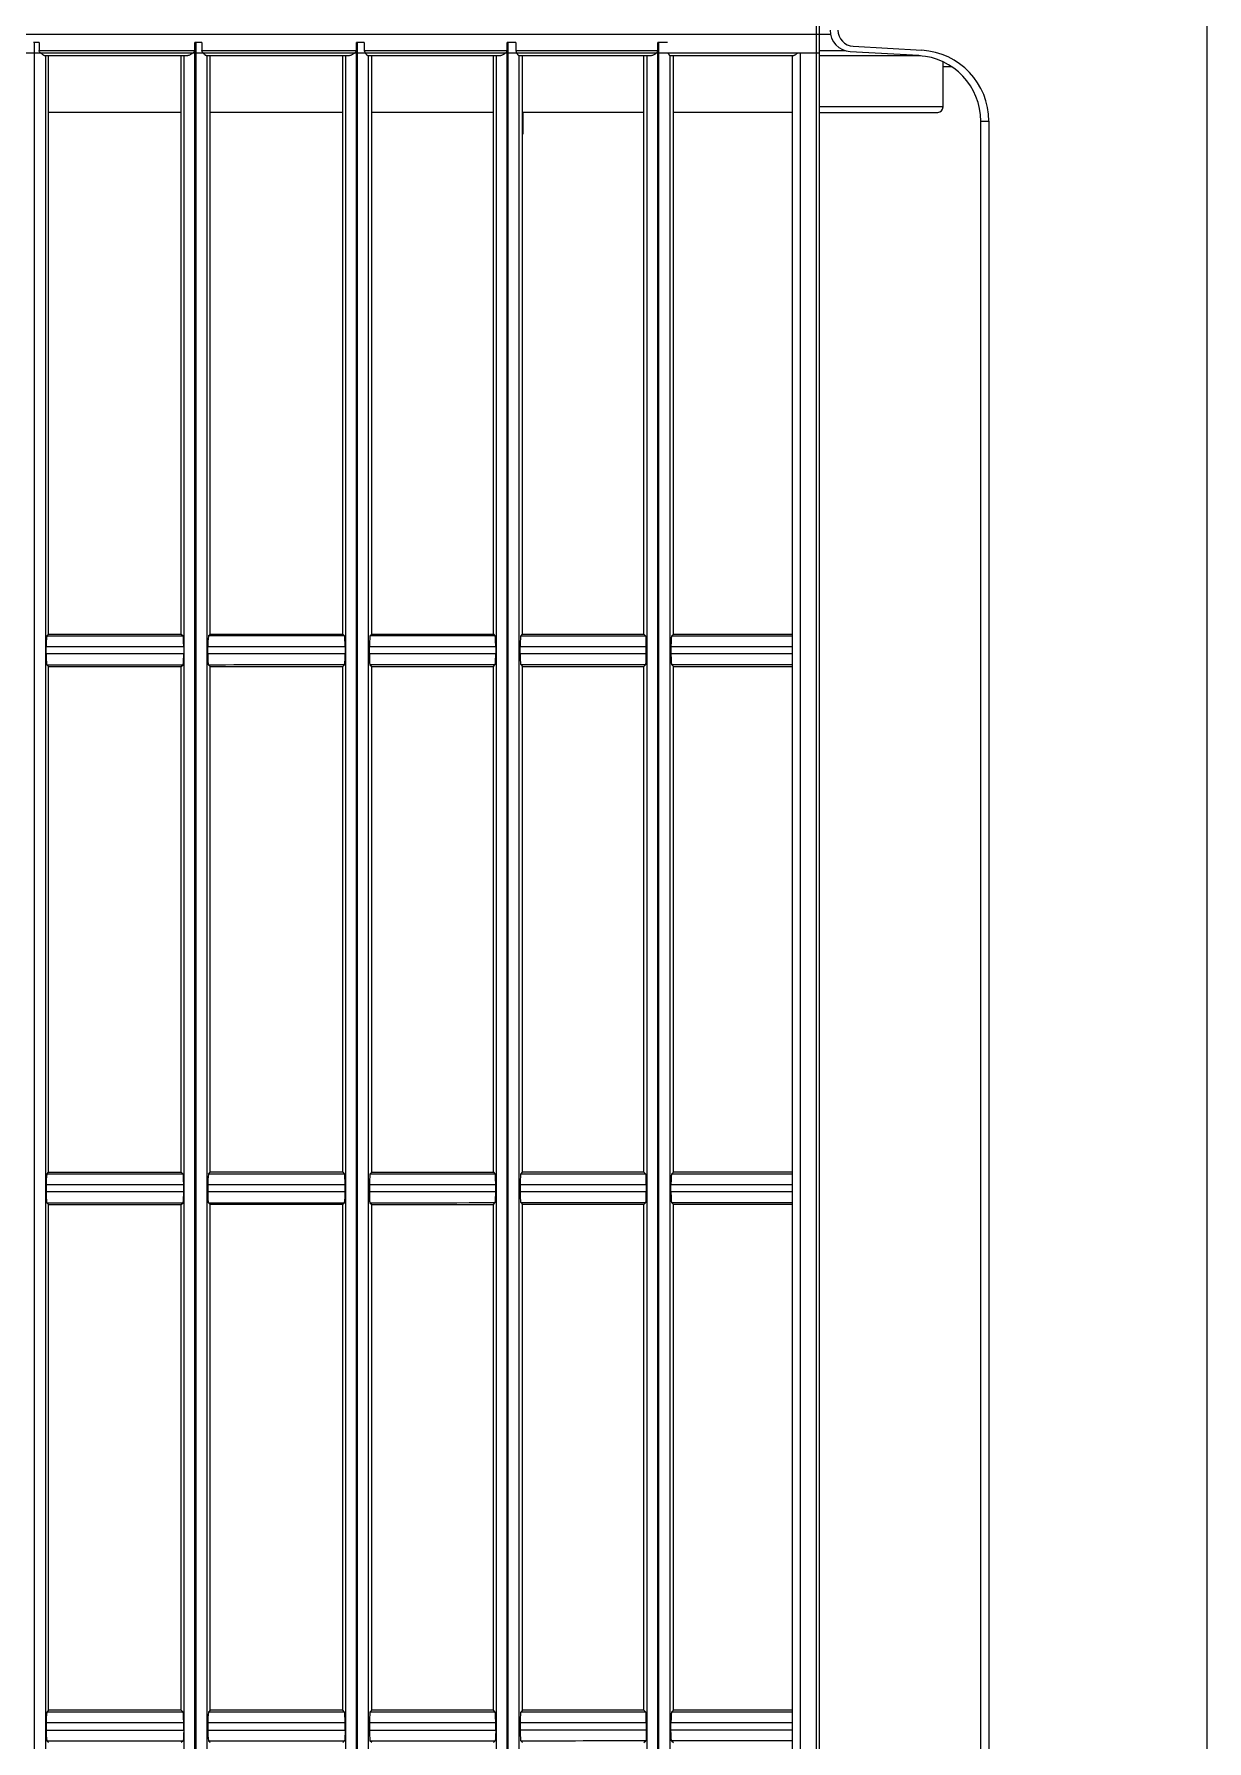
# Model space of a CAD drawing. Header units: centimetres. Extents: x 31 to 22766, y 238 to 3306.
# Drawn here: x 618.64 to 629.54, y 2047.44 to 2063.3 of the extents above; entities that cross this region are included whole.
import ezdxf
from ezdxf.xclip import XClip

# ---------------------------------------------------------------- set-up
doc = ezdxf.new("R2010")
doc.units = ezdxf.units.CM
doc.header["$XCLIPFRAME"] = 0

# ---------------------------------------------------------------- blocks, each defined once
blk = doc.blocks.new('fxaq 7.1 kw iç ünite')
at = {"color": 7, "linetype": 'Continuous', "true_color": 0xffffff}
for p, q in [((12685.504, 4092.179), (12685.504, 4111.093)), ((12685.679, 4092.074), (12685.679, 4111.093)), ((12603.004, 4099.469), (12685.604, 4099.469)), ((12685.498, 4099.403), (12685.501, 4099.408)), ((12685.501, 4099.408), (12685.505, 4099.412)), ((12685.505, 4099.412), (12685.509, 4099.416)), ((12685.509, 4099.416), (12685.513, 4099.42)), ((12685.513, 4099.42), (12685.518, 4099.424)), ((12685.518, 4099.424), (12685.523, 4099.427)), ((12685.523, 4099.427), (12685.529, 4099.428)), ((12685.604, 4099.428), (12685.529, 4099.428)), ((12685.529, 4099.428), (12685.529, 4097.979)), ((12685.604, 4099.428), (12685.604, 4099.479)), ((12685.479, 4099.369), (12603.129, 4099.369)), ((12669.804, 4099.34), (12669.821, 4099.357)), ((12669.988, 4099.362), (12669.921, 4099.362)), ((12670.104, 4099.34), (12670.088, 4099.357)), ((12670.104, 4098.106), (12670.104, 4099.34)), ((12670.104, 4099.34), (12674.804, 4099.34)), ((12674.821, 4099.357), (12674.804, 4099.34)), ((12674.804, 4099.34), (12674.804, 4098.106)), ((12674.804, 4099.34), (12674.804, 4099.34)), ((12674.821, 4099.357), (12674.821, 4099.22)), ((12674.822, 4099.357), (12674.821, 4099.357)), ((12674.824, 4099.358), (12674.822, 4099.357)), ((12674.826, 4099.358), (12674.824, 4099.358)), ((12674.83, 4099.359), (12674.826, 4099.358)), ((12674.834, 4099.359), (12674.83, 4099.359)), ((12674.839, 4099.359), (12674.834, 4099.359)), ((12674.845, 4099.36), (12674.839, 4099.359)), ((12674.851, 4099.36), (12674.845, 4099.36)), ((12674.859, 4099.361), (12674.851, 4099.36)), ((12674.866, 4099.361), (12674.859, 4099.361)), ((12674.875, 4099.361), (12674.866, 4099.361)), ((12674.883, 4099.361), (12674.875, 4099.361)), ((12674.892, 4099.361), (12674.883, 4099.361)), ((12674.901, 4099.362), (12674.892, 4099.361)), ((12674.91, 4099.362), (12674.901, 4099.362)), ((12674.921, 4099.362), (12674.91, 4099.362)), ((12674.988, 4099.362), (12674.921, 4099.362)), ((12674.921, 4099.224), (12674.921, 4099.362)), ((12675.088, 4099.22), (12675.088, 4099.357)), ((12675.088, 4099.357), (12675.105, 4099.34)), ((12675.105, 4099.34), (12675.105, 4098.106)), ((12675.105, 4099.34), (12679.804, 4099.34)), ((12675.105, 4099.34), (12675.105, 4099.34)), ((12679.821, 4099.357), (12679.804, 4099.34)), ((12679.804, 4099.34), (12679.804, 4098.106)), ((12679.822, 4099.357), (12679.821, 4099.357)), ((12679.824, 4099.358), (12679.822, 4099.357)), ((12679.826, 4099.358), (12679.824, 4099.358)), ((12679.83, 4099.359), (12679.826, 4099.358)), ((12679.834, 4099.359), (12679.83, 4099.359)), ((12679.839, 4099.359), (12679.834, 4099.359)), ((12679.845, 4099.36), (12679.839, 4099.359)), ((12679.851, 4099.36), (12679.845, 4099.36)), ((12679.859, 4099.361), (12679.851, 4099.36)), ((12679.866, 4099.361), (12679.859, 4099.361)), ((12679.875, 4099.361), (12679.866, 4099.361)), ((12679.883, 4099.361), (12679.875, 4099.361)), ((12679.892, 4099.361), (12679.883, 4099.361)), ((12679.901, 4099.362), (12679.892, 4099.361)), ((12679.91, 4099.362), (12679.901, 4099.362)), ((12679.921, 4099.362), (12679.91, 4099.362)), ((12679.921, 4099.224), (12679.921, 4099.362)), ((12679.921, 4099.362), (12679.988, 4099.362)), ((12680.088, 4099.357), (12680.104, 4099.34)), ((12680.104, 4099.34), (12680.104, 4098.106)), ((12680.104, 4099.34), (12685.479, 4099.34)), ((12684.954, 4098.106), (12684.954, 4099.34)), ((12685.479, 4099.374), (12685.48, 4099.376)), ((12685.479, 4098.054), (12685.479, 4099.374)), ((12685.48, 4099.376), (12685.481, 4099.379)), ((12685.481, 4099.379), (12685.482, 4099.382)), ((12685.482, 4099.382), (12685.484, 4099.385)), ((12685.484, 4099.385), (12685.486, 4099.388)), ((12685.486, 4099.388), (12685.488, 4099.391)), ((12685.488, 4099.391), (12685.491, 4099.395)), ((12685.491, 4099.395), (12685.494, 4099.399)), ((12685.494, 4099.399), (12685.498, 4099.403)), ((12674.821, 4099.22), (12674.821, 4099.09)), ((12674.821, 4099.09), (12674.821, 4098.964)), ((12674.921, 4099.093), (12674.921, 4099.224)), ((12674.921, 4098.966), (12674.921, 4099.093)), ((12675.088, 4099.09), (12675.088, 4099.22)), ((12675.088, 4098.964), (12675.088, 4099.09)), ((12679.921, 4099.093), (12679.921, 4099.224)), ((12679.921, 4098.966), (12679.921, 4099.093)), ((12674.821, 4098.964), (12674.821, 4098.842)), ((12674.921, 4098.843), (12674.921, 4098.966)), ((12675.088, 4098.842), (12675.088, 4098.964)), ((12679.921, 4098.843), (12679.921, 4098.966)), ((12674.821, 4098.842), (12674.821, 4098.721)), ((12674.921, 4098.721), (12674.921, 4098.843)), ((12675.088, 4098.721), (12675.088, 4098.842)), ((12679.921, 4098.721), (12679.921, 4098.843)), ((12674.821, 4098.721), (12674.821, 4098.601)), ((12674.921, 4098.6), (12674.921, 4098.721)), ((12675.088, 4098.601), (12675.088, 4098.721)), ((12679.921, 4098.6), (12679.921, 4098.721)), ((12674.821, 4098.601), (12674.821, 4098.479)), ((12674.821, 4098.479), (12674.821, 4098.354)), ((12674.921, 4098.477), (12674.921, 4098.6)), ((12674.921, 4098.351), (12674.921, 4098.477)), ((12675.088, 4098.479), (12675.088, 4098.601)), ((12675.088, 4098.354), (12675.088, 4098.479)), ((12679.921, 4098.477), (12679.921, 4098.6)), ((12679.921, 4098.351), (12679.921, 4098.477)), ((12674.821, 4098.354), (12674.821, 4098.225)), ((12674.921, 4098.221), (12674.921, 4098.351)), ((12675.088, 4098.225), (12675.088, 4098.354)), ((12679.921, 4098.221), (12679.921, 4098.351)), ((12674.821, 4098.225), (12674.821, 4098.089)), ((12674.921, 4098.084), (12674.921, 4098.221)), ((12675.088, 4098.089), (12675.088, 4098.225)), ((12679.921, 4098.084), (12679.921, 4098.221)), ((12603.004, 4097.979), (12685.604, 4097.979)), ((12603.129, 4098.079), (12685.479, 4098.079)), ((12669.821, 4098.089), (12669.804, 4098.106)), ((12669.822, 4098.089), (12669.821, 4098.089)), ((12669.824, 4098.088), (12669.822, 4098.089)), ((12669.827, 4098.088), (12669.824, 4098.088)), ((12669.83, 4098.087), (12669.827, 4098.088)), ((12669.834, 4098.087), (12669.83, 4098.087)), ((12669.839, 4098.087), (12669.834, 4098.087)), ((12669.845, 4098.086), (12669.839, 4098.087)), ((12669.852, 4098.086), (12669.845, 4098.086)), ((12669.859, 4098.085), (12669.852, 4098.086)), ((12669.867, 4098.085), (12669.859, 4098.085)), ((12669.875, 4098.085), (12669.867, 4098.085)), ((12669.884, 4098.085), (12669.875, 4098.085)), ((12669.892, 4098.085), (12669.884, 4098.085)), ((12669.901, 4098.084), (12669.892, 4098.085)), ((12669.911, 4098.084), (12669.901, 4098.084)), ((12669.921, 4098.084), (12669.911, 4098.084)), ((12669.921, 4098.084), (12669.988, 4098.084)), ((12669.988, 4098.084), (12669.998, 4098.084)), ((12669.998, 4098.084), (12670.008, 4098.084)), ((12670.008, 4098.084), (12670.017, 4098.085)), ((12670.017, 4098.085), (12670.025, 4098.085)), ((12670.025, 4098.085), (12670.034, 4098.085)), ((12670.034, 4098.085), (12670.042, 4098.085)), ((12670.042, 4098.085), (12670.05, 4098.085)), ((12670.05, 4098.085), (12670.057, 4098.086)), ((12670.057, 4098.086), (12670.064, 4098.086)), ((12670.064, 4098.086), (12670.07, 4098.087)), ((12670.07, 4098.087), (12670.075, 4098.087)), ((12670.075, 4098.087), (12670.079, 4098.087)), ((12670.079, 4098.087), (12670.082, 4098.088)), ((12670.082, 4098.088), (12670.085, 4098.088)), ((12670.085, 4098.088), (12670.087, 4098.089)), ((12670.087, 4098.089), (12670.088, 4098.089)), ((12670.088, 4098.089), (12670.104, 4098.106)), ((12670.104, 4098.106), (12674.804, 4098.106)), ((12674.804, 4098.106), (12674.804, 4098.106)), ((12674.804, 4098.106), (12674.821, 4098.089)), ((12674.921, 4098.084), (12674.988, 4098.084)), ((12674.988, 4098.084), (12674.998, 4098.084)), ((12674.998, 4098.084), (12675.008, 4098.084)), ((12675.008, 4098.084), (12675.017, 4098.085)), ((12675.017, 4098.085), (12675.025, 4098.085)), ((12675.025, 4098.085), (12675.034, 4098.085)), ((12675.034, 4098.085), (12675.042, 4098.085)), ((12675.042, 4098.085), (12675.05, 4098.085)), ((12675.05, 4098.085), (12675.057, 4098.086)), ((12675.057, 4098.086), (12675.064, 4098.086)), ((12675.064, 4098.086), (12675.07, 4098.087)), ((12675.07, 4098.087), (12675.075, 4098.087)), ((12675.075, 4098.087), (12675.079, 4098.087)), ((12675.079, 4098.087), (12675.082, 4098.088)), ((12675.082, 4098.088), (12675.085, 4098.088)), ((12675.085, 4098.088), (12675.087, 4098.089)), ((12675.087, 4098.089), (12675.088, 4098.089)), ((12675.105, 4098.106), (12675.088, 4098.089)), ((12675.105, 4098.106), (12679.804, 4098.106)), ((12675.105, 4098.106), (12675.105, 4098.106)), ((12679.804, 4098.106), (12679.821, 4098.089)), ((12679.988, 4098.084), (12679.921, 4098.084)), ((12679.988, 4098.084), (12679.998, 4098.084)), ((12679.998, 4098.084), (12680.008, 4098.084)), ((12680.008, 4098.084), (12680.017, 4098.085)), ((12680.017, 4098.085), (12680.025, 4098.085)), ((12680.025, 4098.085), (12680.034, 4098.085)), ((12680.034, 4098.085), (12680.042, 4098.085)), ((12680.042, 4098.085), (12680.05, 4098.085)), ((12680.05, 4098.085), (12680.057, 4098.086)), ((12680.057, 4098.086), (12680.064, 4098.086)), ((12680.064, 4098.086), (12680.07, 4098.087)), ((12680.07, 4098.087), (12680.075, 4098.087)), ((12680.075, 4098.087), (12680.079, 4098.087)), ((12680.079, 4098.087), (12680.082, 4098.088)), ((12680.082, 4098.088), (12680.085, 4098.088)), ((12680.085, 4098.088), (12680.087, 4098.089)), ((12680.087, 4098.089), (12680.088, 4098.089)), ((12680.104, 4098.106), (12680.088, 4098.089)), ((12680.104, 4098.106), (12685.479, 4098.106)), ((12685.48, 4098.049), (12685.479, 4098.054)), ((12685.481, 4098.045), (12685.48, 4098.049)), ((12685.482, 4098.04), (12685.481, 4098.045)), ((12685.484, 4098.035), (12685.482, 4098.04)), ((12685.486, 4098.03), (12685.484, 4098.035)), ((12685.489, 4098.025), (12685.486, 4098.03)), ((12685.491, 4098.02), (12685.489, 4098.025)), ((12685.495, 4098.014), (12685.491, 4098.02)), ((12685.498, 4098.009), (12685.495, 4098.014)), ((12685.501, 4098.004), (12685.498, 4098.009)), ((12685.505, 4097.998), (12685.501, 4098.004)), ((12685.509, 4097.993), (12685.505, 4097.998)), ((12685.513, 4097.989), (12685.509, 4097.993)), ((12685.518, 4097.984), (12685.513, 4097.989)), ((12685.523, 4097.981), (12685.518, 4097.984)), ((12685.529, 4097.979), (12685.523, 4097.981)), ((12685.604, 4097.917), (12685.604, 4097.979)), ((12603.004, 4097.969), (12685.604, 4097.969)), ((12685.479, 4097.869), (12603.129, 4097.869)), ((12669.804, 4097.839), (12669.821, 4097.855)), ((12669.988, 4097.861), (12669.921, 4097.861)), ((12670.104, 4097.839), (12670.088, 4097.855)), ((12670.104, 4096.606), (12670.104, 4097.839)), ((12670.104, 4097.839), (12674.804, 4097.839)), ((12674.821, 4097.855), (12674.804, 4097.838)), ((12674.804, 4097.839), (12674.804, 4097.838)), ((12674.804, 4097.706), (12674.804, 4097.838)), ((12674.822, 4097.856), (12674.821, 4097.855)), ((12674.821, 4097.855), (12674.821, 4097.719)), ((12674.824, 4097.856), (12674.822, 4097.856)), ((12674.827, 4097.857), (12674.824, 4097.856)), ((12674.83, 4097.857), (12674.827, 4097.857)), ((12674.834, 4097.858), (12674.83, 4097.857)), ((12674.839, 4097.858), (12674.834, 4097.858)), ((12674.845, 4097.859), (12674.839, 4097.858)), ((12674.851, 4097.859), (12674.845, 4097.859)), ((12674.858, 4097.859), (12674.851, 4097.859)), ((12674.866, 4097.86), (12674.858, 4097.859)), ((12674.875, 4097.86), (12674.866, 4097.86)), ((12674.883, 4097.86), (12674.875, 4097.86)), ((12674.892, 4097.86), (12674.883, 4097.86)), ((12674.901, 4097.86), (12674.892, 4097.86)), ((12674.911, 4097.861), (12674.901, 4097.86)), ((12674.921, 4097.861), (12674.911, 4097.861)), ((12674.988, 4097.861), (12674.921, 4097.861)), ((12674.921, 4097.723), (12674.921, 4097.861)), ((12675.088, 4097.719), (12675.088, 4097.855)), ((12675.088, 4097.855), (12675.105, 4097.838)), ((12675.105, 4097.839), (12679.804, 4097.839)), ((12675.105, 4097.839), (12675.105, 4097.838)), ((12675.105, 4097.706), (12675.105, 4097.838)), ((12679.821, 4097.855), (12679.804, 4097.839)), ((12679.804, 4097.839), (12679.804, 4096.606)), ((12679.822, 4097.856), (12679.821, 4097.855)), ((12679.824, 4097.856), (12679.822, 4097.856)), ((12679.827, 4097.857), (12679.824, 4097.856)), ((12679.83, 4097.857), (12679.827, 4097.857)), ((12679.834, 4097.858), (12679.83, 4097.857)), ((12679.839, 4097.858), (12679.834, 4097.858)), ((12679.845, 4097.859), (12679.839, 4097.858)), ((12679.851, 4097.859), (12679.845, 4097.859)), ((12679.858, 4097.859), (12679.851, 4097.859)), ((12679.866, 4097.86), (12679.858, 4097.859)), ((12679.875, 4097.86), (12679.866, 4097.86)), ((12679.883, 4097.86), (12679.875, 4097.86)), ((12679.892, 4097.86), (12679.883, 4097.86)), ((12679.901, 4097.86), (12679.892, 4097.86)), ((12679.911, 4097.861), (12679.901, 4097.86)), ((12679.921, 4097.861), (12679.911, 4097.861)), ((12679.921, 4097.861), (12679.988, 4097.861)), ((12679.921, 4097.723), (12679.921, 4097.861)), ((12680.088, 4097.855), (12680.104, 4097.839)), ((12680.104, 4097.839), (12685.479, 4097.839)), ((12680.104, 4097.839), (12680.104, 4096.606)), ((12684.954, 4096.606), (12684.954, 4097.839)), ((12685.479, 4097.872), (12685.48, 4097.873)), ((12685.479, 4096.551), (12685.479, 4097.872)), ((12685.48, 4097.873), (12685.481, 4097.875)), ((12685.481, 4097.875), (12685.482, 4097.878)), ((12685.482, 4097.878), (12685.484, 4097.88)), ((12685.484, 4097.88), (12685.486, 4097.883)), ((12685.486, 4097.883), (12685.488, 4097.886)), ((12685.488, 4097.886), (12685.491, 4097.889)), ((12685.491, 4097.889), (12685.494, 4097.893)), ((12685.494, 4097.893), (12685.497, 4097.896)), ((12685.497, 4097.896), (12685.501, 4097.9)), ((12685.501, 4097.9), (12685.505, 4097.903)), ((12685.505, 4097.903), (12685.509, 4097.907)), ((12685.509, 4097.907), (12685.513, 4097.91)), ((12685.513, 4097.91), (12685.518, 4097.913)), ((12685.518, 4097.913), (12685.523, 4097.916)), ((12685.523, 4097.916), (12685.529, 4097.917)), ((12685.529, 4097.917), (12685.529, 4096.479)), ((12685.604, 4097.917), (12685.529, 4097.917)), ((12674.804, 4097.579), (12674.804, 4097.706)), ((12674.821, 4097.719), (12674.821, 4097.589)), ((12674.921, 4097.592), (12674.921, 4097.723)), ((12675.088, 4097.589), (12675.088, 4097.719)), ((12675.105, 4097.579), (12675.105, 4097.706)), ((12679.921, 4097.592), (12679.921, 4097.723)), ((12674.804, 4097.457), (12674.804, 4097.579)), ((12674.821, 4097.589), (12674.821, 4097.463)), ((12674.921, 4097.465), (12674.921, 4097.592)), ((12675.088, 4097.463), (12675.088, 4097.589)), ((12675.105, 4097.457), (12675.105, 4097.579)), ((12679.921, 4097.465), (12679.921, 4097.592)), ((12674.804, 4097.338), (12674.804, 4097.457)), ((12674.821, 4097.463), (12674.821, 4097.341)), ((12674.921, 4097.342), (12674.921, 4097.465)), ((12675.088, 4097.341), (12675.088, 4097.463)), ((12675.105, 4097.338), (12675.105, 4097.457)), ((12679.921, 4097.342), (12679.921, 4097.465)), ((12674.804, 4097.22), (12674.804, 4097.338)), ((12674.804, 4097.103), (12674.804, 4097.22)), ((12674.821, 4097.341), (12674.821, 4097.22)), ((12674.821, 4097.22), (12674.821, 4097.1)), ((12674.921, 4097.22), (12674.921, 4097.342)), ((12674.921, 4097.099), (12674.921, 4097.22)), ((12675.088, 4097.22), (12675.088, 4097.341)), ((12675.088, 4097.1), (12675.088, 4097.22)), ((12675.105, 4097.22), (12675.105, 4097.338)), ((12675.105, 4097.103), (12675.105, 4097.22)), ((12679.921, 4097.22), (12679.921, 4097.342)), ((12679.921, 4097.099), (12679.921, 4097.22)), ((12674.804, 4096.985), (12674.804, 4097.103)), ((12674.821, 4097.1), (12674.821, 4096.978)), ((12674.921, 4096.976), (12674.921, 4097.099)), ((12675.088, 4096.978), (12675.088, 4097.1)), ((12675.105, 4096.985), (12675.105, 4097.103)), ((12679.921, 4096.976), (12679.921, 4097.099)), ((12674.804, 4096.863), (12674.804, 4096.985)), ((12674.821, 4096.978), (12674.821, 4096.854)), ((12674.921, 4096.851), (12674.921, 4096.976)), ((12675.088, 4096.854), (12675.088, 4096.978)), ((12675.105, 4096.863), (12675.105, 4096.985)), ((12679.921, 4096.851), (12679.921, 4096.976)), ((12674.804, 4096.738), (12674.804, 4096.863)), ((12674.804, 4096.607), (12674.804, 4096.738)), ((12674.821, 4096.854), (12674.821, 4096.725)), ((12674.821, 4096.725), (12674.821, 4096.59)), ((12674.921, 4096.721), (12674.921, 4096.851)), ((12674.921, 4096.585), (12674.921, 4096.721)), ((12675.088, 4096.725), (12675.088, 4096.854)), ((12675.088, 4096.59), (12675.088, 4096.725)), ((12675.105, 4096.738), (12675.105, 4096.863)), ((12675.105, 4096.607), (12675.105, 4096.738)), ((12679.921, 4096.721), (12679.921, 4096.851)), ((12679.921, 4096.585), (12679.921, 4096.721)), ((12603.129, 4096.579), (12685.479, 4096.579)), ((12669.821, 4096.59), (12669.804, 4096.606)), ((12669.823, 4096.589), (12669.821, 4096.59)), ((12669.824, 4096.589), (12669.823, 4096.589)), ((12669.827, 4096.588), (12669.824, 4096.589)), ((12669.83, 4096.588), (12669.827, 4096.588)), ((12669.834, 4096.587), (12669.83, 4096.588)), ((12669.839, 4096.587), (12669.834, 4096.587)), ((12669.845, 4096.587), (12669.839, 4096.587)), ((12669.852, 4096.586), (12669.845, 4096.587)), ((12669.859, 4096.586), (12669.852, 4096.586)), ((12669.867, 4096.586), (12669.859, 4096.586)), ((12669.875, 4096.585), (12669.867, 4096.586)), ((12669.884, 4096.585), (12669.875, 4096.585)), ((12669.892, 4096.585), (12669.884, 4096.585)), ((12669.901, 4096.585), (12669.892, 4096.585)), ((12669.911, 4096.585), (12669.901, 4096.585)), ((12669.921, 4096.585), (12669.911, 4096.585)), ((12669.921, 4096.585), (12669.988, 4096.585)), ((12669.988, 4096.585), (12669.998, 4096.585)), ((12669.998, 4096.585), (12670.007, 4096.585)), ((12670.007, 4096.585), (12670.016, 4096.585)), ((12670.016, 4096.585), (12670.025, 4096.585)), ((12670.025, 4096.585), (12670.034, 4096.585)), ((12670.034, 4096.585), (12670.042, 4096.586)), ((12670.042, 4096.586), (12670.05, 4096.586)), ((12670.05, 4096.586), (12670.057, 4096.586)), ((12670.057, 4096.586), (12670.064, 4096.587)), ((12670.064, 4096.587), (12670.07, 4096.587)), ((12670.07, 4096.587), (12670.075, 4096.587)), ((12670.075, 4096.587), (12670.079, 4096.588)), ((12670.079, 4096.588), (12670.082, 4096.588)), ((12670.082, 4096.588), (12670.085, 4096.589)), ((12670.085, 4096.589), (12670.086, 4096.589)), ((12670.086, 4096.589), (12670.088, 4096.59)), ((12670.088, 4096.59), (12670.104, 4096.606)), ((12670.104, 4096.606), (12674.804, 4096.606)), ((12674.804, 4096.606), (12674.804, 4096.607)), ((12674.804, 4096.607), (12674.821, 4096.59)), ((12674.921, 4096.585), (12674.988, 4096.585)), ((12674.988, 4096.585), (12674.998, 4096.585)), ((12674.998, 4096.585), (12675.007, 4096.585)), ((12675.007, 4096.585), (12675.016, 4096.585)), ((12675.016, 4096.585), (12675.025, 4096.585)), ((12675.025, 4096.585), (12675.034, 4096.585)), ((12675.034, 4096.585), (12675.042, 4096.586)), ((12675.042, 4096.586), (12675.05, 4096.586)), ((12675.05, 4096.586), (12675.057, 4096.586)), ((12675.057, 4096.586), (12675.064, 4096.587)), ((12675.064, 4096.587), (12675.07, 4096.587)), ((12675.07, 4096.587), (12675.075, 4096.587)), ((12675.075, 4096.587), (12675.079, 4096.588)), ((12675.079, 4096.588), (12675.082, 4096.588)), ((12675.082, 4096.588), (12675.085, 4096.589)), ((12675.085, 4096.589), (12675.086, 4096.589)), ((12675.086, 4096.589), (12675.088, 4096.59)), ((12675.105, 4096.607), (12675.088, 4096.59)), ((12675.105, 4096.606), (12675.105, 4096.607)), ((12675.105, 4096.606), (12679.804, 4096.606)), ((12679.804, 4096.606), (12679.821, 4096.59)), ((12679.988, 4096.585), (12679.921, 4096.585)), ((12679.988, 4096.585), (12679.998, 4096.585)), ((12679.998, 4096.585), (12680.007, 4096.585)), ((12680.007, 4096.585), (12680.016, 4096.585)), ((12680.016, 4096.585), (12680.025, 4096.585)), ((12680.025, 4096.585), (12680.034, 4096.585)), ((12680.034, 4096.585), (12680.042, 4096.586)), ((12680.042, 4096.586), (12680.05, 4096.586)), ((12680.05, 4096.586), (12680.057, 4096.586)), ((12680.057, 4096.586), (12680.064, 4096.587)), ((12680.064, 4096.587), (12680.07, 4096.587)), ((12680.07, 4096.587), (12680.075, 4096.587)), ((12680.075, 4096.587), (12680.079, 4096.588)), ((12680.079, 4096.588), (12680.082, 4096.588)), ((12680.082, 4096.588), (12680.085, 4096.589)), ((12680.085, 4096.589), (12680.086, 4096.589)), ((12680.086, 4096.589), (12680.088, 4096.59)), ((12680.104, 4096.606), (12680.088, 4096.59)), ((12680.104, 4096.606), (12685.479, 4096.606)), ((12685.48, 4096.546), (12685.479, 4096.551)), ((12603.004, 4096.479), (12685.604, 4096.479)), ((12603.004, 4096.469), (12685.604, 4096.469)), ((12685.481, 4096.542), (12685.48, 4096.546)), ((12685.482, 4096.537), (12685.481, 4096.542)), ((12685.484, 4096.532), (12685.482, 4096.537)), ((12685.486, 4096.527), (12685.484, 4096.532)), ((12685.488, 4096.522), (12685.486, 4096.527)), ((12685.491, 4096.517), (12685.488, 4096.522)), ((12685.494, 4096.512), (12685.491, 4096.517)), ((12685.498, 4096.506), (12685.494, 4096.512)), ((12685.501, 4096.501), (12685.498, 4096.506)), ((12685.505, 4096.496), (12685.501, 4096.501)), ((12685.509, 4096.492), (12685.505, 4096.496)), ((12685.513, 4096.487), (12685.509, 4096.492)), ((12685.518, 4096.484), (12685.513, 4096.487)), ((12685.523, 4096.481), (12685.518, 4096.484)), ((12685.529, 4096.479), (12685.523, 4096.481)), ((12685.529, 4096.407), (12685.529, 4095.079)), ((12685.604, 4096.407), (12685.529, 4096.407)), ((12685.604, 4096.407), (12685.604, 4096.479)), ((12685.479, 4096.369), (12603.129, 4096.369)), ((12669.804, 4096.337), (12669.821, 4096.354)), ((12669.988, 4096.359), (12669.921, 4096.359)), ((12670.104, 4096.337), (12670.088, 4096.354)), ((12670.104, 4096.337), (12674.804, 4096.337)), ((12670.104, 4095.207), (12670.104, 4096.337)), ((12674.821, 4096.354), (12674.804, 4096.337)), ((12674.804, 4096.337), (12674.804, 4096.337)), ((12674.804, 4096.337), (12674.804, 4095.207)), ((12674.823, 4096.355), (12674.821, 4096.354)), ((12674.821, 4096.354), (12674.821, 4096.228)), ((12674.824, 4096.355), (12674.823, 4096.355)), ((12674.827, 4096.356), (12674.824, 4096.355)), ((12674.83, 4096.356), (12674.827, 4096.356)), ((12674.834, 4096.357), (12674.83, 4096.356)), ((12674.839, 4096.357), (12674.834, 4096.357)), ((12674.845, 4096.357), (12674.839, 4096.357)), ((12674.851, 4096.358), (12674.845, 4096.357)), ((12674.858, 4096.358), (12674.851, 4096.358)), ((12674.866, 4096.358), (12674.858, 4096.358)), ((12674.875, 4096.359), (12674.866, 4096.358)), ((12674.883, 4096.359), (12674.875, 4096.359)), ((12674.892, 4096.359), (12674.883, 4096.359)), ((12674.901, 4096.359), (12674.892, 4096.359)), ((12674.911, 4096.359), (12674.901, 4096.359)), ((12674.921, 4096.359), (12674.911, 4096.359)), ((12674.921, 4096.233), (12674.921, 4096.359)), ((12674.988, 4096.359), (12674.921, 4096.359)), ((12674.921, 4096.112), (12674.921, 4096.233)), ((12675.088, 4096.228), (12675.088, 4096.354)), ((12675.088, 4096.354), (12675.105, 4096.337)), ((12675.105, 4096.337), (12675.105, 4095.207)), ((12675.105, 4096.337), (12675.105, 4096.337)), ((12675.105, 4096.337), (12679.804, 4096.337)), ((12679.821, 4096.354), (12679.804, 4096.337)), ((12679.804, 4096.337), (12679.804, 4095.207)), ((12679.823, 4096.355), (12679.821, 4096.354)), ((12679.824, 4096.355), (12679.823, 4096.355)), ((12679.827, 4096.356), (12679.824, 4096.355)), ((12679.83, 4096.356), (12679.827, 4096.356)), ((12679.834, 4096.357), (12679.83, 4096.356)), ((12679.839, 4096.357), (12679.834, 4096.357)), ((12679.845, 4096.357), (12679.839, 4096.357)), ((12679.851, 4096.358), (12679.845, 4096.357)), ((12679.858, 4096.358), (12679.851, 4096.358)), ((12679.866, 4096.358), (12679.858, 4096.358)), ((12679.875, 4096.359), (12679.866, 4096.358)), ((12679.883, 4096.359), (12679.875, 4096.359)), ((12679.892, 4096.359), (12679.883, 4096.359)), ((12679.901, 4096.359), (12679.892, 4096.359)), ((12679.911, 4096.359), (12679.901, 4096.359)), ((12679.921, 4096.359), (12679.911, 4096.359)), ((12679.921, 4096.233), (12679.921, 4096.359)), ((12679.921, 4096.359), (12679.988, 4096.359)), ((12679.921, 4096.112), (12679.921, 4096.233)), ((12680.088, 4096.354), (12680.104, 4096.337)), ((12680.104, 4096.337), (12685.479, 4096.337)), ((12680.104, 4096.337), (12680.104, 4095.207)), ((12684.954, 4095.207), (12684.954, 4096.337)), ((12685.479, 4095.148), (12685.479, 4096.37)), ((12674.821, 4096.228), (12674.821, 4096.109)), ((12674.821, 4096.109), (12674.821, 4095.993)), ((12674.921, 4095.995), (12674.921, 4096.112)), ((12675.088, 4096.109), (12675.088, 4096.228)), ((12675.088, 4095.993), (12675.088, 4096.109)), ((12679.921, 4095.995), (12679.921, 4096.112)), ((12674.821, 4095.993), (12674.821, 4095.881)), ((12674.921, 4095.882), (12674.921, 4095.995)), ((12675.088, 4095.881), (12675.088, 4095.993)), ((12679.921, 4095.882), (12679.921, 4095.995)), ((12674.821, 4095.881), (12674.821, 4095.77)), ((12674.821, 4095.77), (12674.821, 4095.659)), ((12674.921, 4095.77), (12674.921, 4095.882)), ((12674.921, 4095.658), (12674.921, 4095.77)), ((12675.087, 4095.659), (12675.088, 4095.77)), ((12675.088, 4095.77), (12675.088, 4095.881)), ((12679.921, 4095.77), (12679.921, 4095.882)), ((12679.921, 4095.658), (12679.921, 4095.77)), ((12674.821, 4095.659), (12674.821, 4095.547)), ((12674.921, 4095.545), (12674.921, 4095.658)), ((12675.087, 4095.547), (12675.087, 4095.659)), ((12679.921, 4095.545), (12679.921, 4095.658)), ((12674.821, 4095.547), (12674.822, 4095.433)), ((12674.921, 4095.43), (12674.921, 4095.545)), ((12675.087, 4095.433), (12675.087, 4095.547)), ((12679.921, 4095.43), (12679.921, 4095.545)), ((12674.822, 4095.433), (12674.822, 4095.314)), ((12674.822, 4095.314), (12674.822, 4095.19)), ((12674.921, 4095.31), (12674.921, 4095.43)), ((12674.921, 4095.185), (12674.921, 4095.31)), ((12675.087, 4095.314), (12675.087, 4095.433)), ((12675.087, 4095.19), (12675.087, 4095.314)), ((12679.921, 4095.31), (12679.921, 4095.43)), ((12679.921, 4095.185), (12679.921, 4095.31)), ((12603.129, 4095.179), (12685.479, 4095.179)), ((12669.822, 4095.19), (12669.804, 4095.207)), ((12669.823, 4095.19), (12669.822, 4095.19)), ((12669.825, 4095.189), (12669.823, 4095.19)), ((12669.827, 4095.189), (12669.825, 4095.189)), ((12669.83, 4095.188), (12669.827, 4095.189)), ((12669.835, 4095.188), (12669.83, 4095.188)), ((12669.839, 4095.188), (12669.835, 4095.188)), ((12669.845, 4095.187), (12669.839, 4095.188)), ((12669.852, 4095.187), (12669.845, 4095.187)), ((12669.859, 4095.186), (12669.852, 4095.187)), ((12669.867, 4095.186), (12669.859, 4095.186)), ((12669.875, 4095.186), (12669.867, 4095.186)), ((12669.884, 4095.186), (12669.875, 4095.186)), ((12669.893, 4095.185), (12669.884, 4095.186)), ((12669.902, 4095.185), (12669.893, 4095.185)), ((12669.911, 4095.185), (12669.902, 4095.185)), ((12669.921, 4095.185), (12669.911, 4095.185)), ((12669.921, 4095.185), (12669.988, 4095.185)), ((12669.988, 4095.185), (12669.998, 4095.185)), ((12669.998, 4095.185), (12670.007, 4095.185)), ((12670.007, 4095.185), (12670.016, 4095.185)), ((12670.016, 4095.185), (12670.025, 4095.186)), ((12670.025, 4095.186), (12670.034, 4095.186)), ((12670.034, 4095.186), (12670.042, 4095.186)), ((12670.042, 4095.186), (12670.05, 4095.186)), ((12670.05, 4095.186), (12670.057, 4095.187)), ((12670.057, 4095.187), (12670.064, 4095.187)), ((12670.064, 4095.187), (12670.069, 4095.188)), ((12670.069, 4095.188), (12670.074, 4095.188)), ((12670.074, 4095.188), (12670.079, 4095.188)), ((12670.079, 4095.188), (12670.082, 4095.189)), ((12670.082, 4095.189), (12670.084, 4095.189)), ((12670.084, 4095.189), (12670.086, 4095.19)), ((12670.086, 4095.19), (12670.087, 4095.19)), ((12670.087, 4095.19), (12670.104, 4095.207)), ((12670.104, 4095.207), (12674.804, 4095.207)), ((12674.804, 4095.207), (12674.804, 4095.207)), ((12674.804, 4095.207), (12674.822, 4095.19)), ((12674.921, 4095.185), (12674.988, 4095.185)), ((12674.988, 4095.185), (12674.998, 4095.185)), ((12674.998, 4095.185), (12675.007, 4095.185)), ((12675.007, 4095.185), (12675.016, 4095.185)), ((12675.016, 4095.185), (12675.025, 4095.186)), ((12675.025, 4095.186), (12675.034, 4095.186)), ((12675.034, 4095.186), (12675.042, 4095.186)), ((12675.042, 4095.186), (12675.05, 4095.186)), ((12675.05, 4095.186), (12675.057, 4095.187)), ((12675.057, 4095.187), (12675.064, 4095.187)), ((12675.064, 4095.187), (12675.069, 4095.188)), ((12675.069, 4095.188), (12675.074, 4095.188)), ((12675.074, 4095.188), (12675.079, 4095.188)), ((12675.079, 4095.188), (12675.082, 4095.189)), ((12675.082, 4095.189), (12675.084, 4095.189)), ((12675.084, 4095.189), (12675.086, 4095.19)), ((12675.086, 4095.19), (12675.087, 4095.19)), ((12675.105, 4095.207), (12675.087, 4095.19)), ((12675.105, 4095.207), (12679.804, 4095.207)), ((12675.105, 4095.207), (12675.105, 4095.207)), ((12679.804, 4095.207), (12679.822, 4095.19)), ((12679.988, 4095.185), (12679.921, 4095.185)), ((12679.988, 4095.185), (12679.998, 4095.185)), ((12679.998, 4095.185), (12680.007, 4095.185)), ((12680.007, 4095.185), (12680.016, 4095.185)), ((12680.016, 4095.185), (12680.025, 4095.186)), ((12680.025, 4095.186), (12680.034, 4095.186)), ((12680.034, 4095.186), (12680.042, 4095.186)), ((12680.042, 4095.186), (12680.05, 4095.186)), ((12680.05, 4095.186), (12680.057, 4095.187)), ((12680.057, 4095.187), (12680.064, 4095.187)), ((12680.064, 4095.187), (12680.069, 4095.188)), ((12680.069, 4095.188), (12680.074, 4095.188)), ((12680.074, 4095.188), (12680.079, 4095.188)), ((12680.079, 4095.188), (12680.082, 4095.189)), ((12680.082, 4095.189), (12680.084, 4095.189)), ((12680.084, 4095.189), (12680.086, 4095.19)), ((12680.086, 4095.19), (12680.087, 4095.19)), ((12680.104, 4095.207), (12680.087, 4095.19)), ((12680.104, 4095.207), (12685.479, 4095.207)), ((12685.48, 4095.142), (12685.479, 4095.148)), ((12685.481, 4095.137), (12685.48, 4095.142)), ((12685.483, 4095.131), (12685.481, 4095.137)), ((12685.486, 4095.125), (12685.483, 4095.131)), ((12685.489, 4095.119), (12685.486, 4095.125)), ((12603.004, 4095.079), (12685.604, 4095.079)), ((12603.004, 4095.069), (12685.604, 4095.069)), ((12685.479, 4094.969), (12603.129, 4094.969)), ((12685.479, 4093.746), (12685.479, 4094.969)), ((12685.492, 4095.113), (12685.489, 4095.119)), ((12685.496, 4095.106), (12685.492, 4095.113)), ((12685.5, 4095.1), (12685.496, 4095.106)), ((12685.505, 4095.094), (12685.5, 4095.1)), ((12685.51, 4095.089), (12685.505, 4095.094)), ((12685.516, 4095.084), (12685.51, 4095.089)), ((12685.522, 4095.081), (12685.516, 4095.084)), ((12685.529, 4095.079), (12685.522, 4095.081)), ((12685.604, 4094.998), (12685.529, 4094.998)), ((12685.529, 4094.998), (12685.529, 4093.679)), ((12685.604, 4094.998), (12685.604, 4095.079)), ((12669.804, 4094.935), (12669.822, 4094.953)), ((12669.987, 4094.958), (12669.921, 4094.958)), ((12670.104, 4094.935), (12670.087, 4094.953)), ((12670.104, 4093.808), (12670.104, 4094.935)), ((12670.104, 4094.935), (12674.804, 4094.935)), ((12674.822, 4094.953), (12674.804, 4094.935)), ((12674.804, 4094.935), (12674.804, 4094.935)), ((12674.804, 4093.808), (12674.804, 4094.935)), ((12674.822, 4094.953), (12674.822, 4094.827)), ((12674.823, 4094.953), (12674.822, 4094.953)), ((12674.822, 4094.827), (12674.822, 4094.707)), ((12674.825, 4094.954), (12674.823, 4094.953)), ((12674.827, 4094.954), (12674.825, 4094.954)), ((12674.83, 4094.955), (12674.827, 4094.954)), ((12674.834, 4094.955), (12674.83, 4094.955)), ((12674.839, 4094.956), (12674.834, 4094.955)), ((12674.845, 4094.956), (12674.839, 4094.956)), ((12674.851, 4094.956), (12674.845, 4094.956)), ((12674.858, 4094.957), (12674.851, 4094.956)), ((12674.866, 4094.957), (12674.858, 4094.957)), ((12674.875, 4094.957), (12674.866, 4094.957)), ((12674.883, 4094.958), (12674.875, 4094.957)), ((12674.892, 4094.958), (12674.883, 4094.958)), ((12674.901, 4094.958), (12674.892, 4094.958)), ((12674.911, 4094.958), (12674.901, 4094.958)), ((12674.921, 4094.958), (12674.911, 4094.958)), ((12674.922, 4094.831), (12674.921, 4094.958)), ((12674.987, 4094.958), (12674.921, 4094.958)), ((12674.922, 4094.71), (12674.922, 4094.831)), ((12675.087, 4094.827), (12675.087, 4094.953)), ((12675.087, 4094.953), (12675.105, 4094.935)), ((12675.087, 4094.707), (12675.087, 4094.827)), ((12675.105, 4093.808), (12675.105, 4094.935)), ((12675.105, 4094.935), (12679.804, 4094.935)), ((12675.105, 4094.935), (12675.105, 4094.935)), ((12679.822, 4094.953), (12679.804, 4094.935)), ((12679.804, 4094.935), (12679.804, 4093.808)), ((12679.823, 4094.953), (12679.822, 4094.953)), ((12679.825, 4094.954), (12679.823, 4094.953)), ((12679.827, 4094.954), (12679.825, 4094.954)), ((12679.83, 4094.955), (12679.827, 4094.954)), ((12679.834, 4094.955), (12679.83, 4094.955)), ((12679.839, 4094.956), (12679.834, 4094.955)), ((12679.845, 4094.956), (12679.839, 4094.956)), ((12679.851, 4094.956), (12679.845, 4094.956)), ((12679.858, 4094.957), (12679.851, 4094.956)), ((12679.866, 4094.957), (12679.858, 4094.957)), ((12679.875, 4094.957), (12679.866, 4094.957)), ((12679.883, 4094.958), (12679.875, 4094.957)), ((12679.892, 4094.958), (12679.883, 4094.958)), ((12679.901, 4094.958), (12679.892, 4094.958)), ((12679.911, 4094.958), (12679.901, 4094.958)), ((12679.921, 4094.958), (12679.911, 4094.958)), ((12679.922, 4094.831), (12679.921, 4094.958)), ((12679.921, 4094.958), (12679.987, 4094.958)), ((12679.922, 4094.71), (12679.922, 4094.831)), ((12680.087, 4094.953), (12680.104, 4094.935)), ((12680.104, 4094.935), (12680.104, 4093.808)), ((12680.104, 4094.935), (12685.479, 4094.935)), ((12684.754, 4094.935), (12684.754, 4094.93)), ((12684.754, 4094.93), (12684.954, 4094.93)), ((12684.954, 4093.808), (12684.954, 4094.935)), ((12674.822, 4094.707), (12674.822, 4094.592)), ((12674.922, 4094.594), (12674.922, 4094.71)), ((12675.087, 4094.592), (12675.087, 4094.707)), ((12679.922, 4094.594), (12679.922, 4094.71)), ((12674.822, 4094.592), (12674.822, 4094.479)), ((12674.922, 4094.481), (12674.922, 4094.594)), ((12675.087, 4094.479), (12675.087, 4094.592)), ((12679.922, 4094.481), (12679.922, 4094.594)), ((12674.822, 4094.479), (12674.822, 4094.369)), ((12674.822, 4094.369), (12674.822, 4094.258)), ((12674.922, 4094.369), (12674.922, 4094.481)), ((12674.922, 4094.257), (12674.922, 4094.369)), ((12675.087, 4094.369), (12675.087, 4094.479)), ((12675.087, 4094.258), (12675.087, 4094.369)), ((12679.922, 4094.369), (12679.922, 4094.481)), ((12679.922, 4094.257), (12679.922, 4094.369)), ((12674.822, 4094.258), (12674.822, 4094.147)), ((12674.922, 4094.145), (12674.922, 4094.257)), ((12675.087, 4094.147), (12675.087, 4094.258)), ((12679.922, 4094.145), (12679.922, 4094.257)), ((12674.822, 4094.147), (12674.822, 4094.033)), ((12674.822, 4094.033), (12674.822, 4093.914)), ((12674.922, 4094.029), (12674.922, 4094.145)), ((12674.922, 4093.91), (12674.922, 4094.029)), ((12675.087, 4094.033), (12675.087, 4094.147)), ((12675.087, 4093.914), (12675.087, 4094.033)), ((12679.922, 4094.029), (12679.922, 4094.145)), ((12679.922, 4093.91), (12679.922, 4094.029)), ((12674.822, 4093.914), (12674.822, 4093.791)), ((12674.922, 4093.786), (12674.922, 4093.91)), ((12675.087, 4093.791), (12675.087, 4093.914)), ((12679.922, 4093.786), (12679.922, 4093.91)), ((12603.129, 4093.779), (12685.479, 4093.779)), ((12669.804, 4093.808), (12669.822, 4093.791)), ((12669.823, 4093.79), (12669.822, 4093.791)), ((12669.825, 4093.79), (12669.823, 4093.79)), ((12669.828, 4093.789), (12669.825, 4093.79)), ((12669.831, 4093.789), (12669.828, 4093.789)), ((12669.835, 4093.789), (12669.831, 4093.789)), ((12669.84, 4093.788), (12669.835, 4093.789)), ((12669.845, 4093.788), (12669.84, 4093.788)), ((12669.852, 4093.787), (12669.845, 4093.788)), ((12669.859, 4093.787), (12669.852, 4093.787)), ((12669.867, 4093.787), (12669.859, 4093.787)), ((12669.875, 4093.786), (12669.867, 4093.787)), ((12669.884, 4093.786), (12669.875, 4093.786)), ((12669.893, 4093.786), (12669.884, 4093.786)), ((12669.902, 4093.786), (12669.893, 4093.786)), ((12669.912, 4093.786), (12669.902, 4093.786)), ((12669.922, 4093.786), (12669.912, 4093.786)), ((12669.987, 4093.786), (12669.922, 4093.786)), ((12669.987, 4093.786), (12669.997, 4093.786)), ((12669.997, 4093.786), (12670.007, 4093.786)), ((12670.007, 4093.786), (12670.016, 4093.786)), ((12670.016, 4093.786), (12670.025, 4093.786)), ((12670.025, 4093.786), (12670.034, 4093.786)), ((12670.034, 4093.786), (12670.042, 4093.787)), ((12670.042, 4093.787), (12670.05, 4093.787)), ((12670.05, 4093.787), (12670.057, 4093.787)), ((12670.057, 4093.787), (12670.063, 4093.788)), ((12670.063, 4093.788), (12670.069, 4093.788)), ((12670.069, 4093.788), (12670.074, 4093.789)), ((12670.074, 4093.789), (12670.078, 4093.789)), ((12670.078, 4093.789), (12670.081, 4093.789)), ((12670.081, 4093.789), (12670.084, 4093.79)), ((12670.084, 4093.79), (12670.086, 4093.79)), ((12670.086, 4093.79), (12670.087, 4093.791)), ((12670.104, 4093.808), (12670.087, 4093.791)), ((12670.104, 4093.808), (12674.804, 4093.808)), ((12674.822, 4093.791), (12674.804, 4093.808)), ((12674.804, 4093.808), (12674.804, 4093.808)), ((12674.987, 4093.786), (12674.922, 4093.786)), ((12674.987, 4093.786), (12674.997, 4093.786)), ((12674.997, 4093.786), (12675.007, 4093.786)), ((12675.007, 4093.786), (12675.016, 4093.786)), ((12675.016, 4093.786), (12675.025, 4093.786)), ((12675.025, 4093.786), (12675.034, 4093.786)), ((12675.034, 4093.786), (12675.042, 4093.787)), ((12675.042, 4093.787), (12675.05, 4093.787)), ((12675.05, 4093.787), (12675.057, 4093.787)), ((12675.057, 4093.787), (12675.063, 4093.788)), ((12675.063, 4093.788), (12675.069, 4093.788)), ((12675.069, 4093.788), (12675.074, 4093.789)), ((12675.074, 4093.789), (12675.078, 4093.789)), ((12675.078, 4093.789), (12675.081, 4093.789)), ((12675.081, 4093.789), (12675.084, 4093.79)), ((12675.084, 4093.79), (12675.086, 4093.79)), ((12675.086, 4093.79), (12675.087, 4093.791)), ((12675.087, 4093.791), (12675.105, 4093.808)), ((12675.105, 4093.808), (12679.804, 4093.808)), ((12675.105, 4093.808), (12675.105, 4093.808)), ((12679.822, 4093.791), (12679.804, 4093.808)), ((12679.922, 4093.786), (12679.987, 4093.786)), ((12679.987, 4093.786), (12679.997, 4093.786)), ((12679.997, 4093.786), (12680.007, 4093.786)), ((12680.007, 4093.786), (12680.016, 4093.786)), ((12680.016, 4093.786), (12680.025, 4093.786)), ((12680.025, 4093.786), (12680.034, 4093.786)), ((12680.034, 4093.786), (12680.042, 4093.787)), ((12680.042, 4093.787), (12680.05, 4093.787)), ((12680.05, 4093.787), (12680.057, 4093.787)), ((12680.057, 4093.787), (12680.063, 4093.788)), ((12680.063, 4093.788), (12680.069, 4093.788)), ((12680.069, 4093.788), (12680.074, 4093.789)), ((12680.074, 4093.789), (12680.078, 4093.789)), ((12680.078, 4093.789), (12680.081, 4093.789)), ((12680.081, 4093.789), (12680.084, 4093.79)), ((12680.084, 4093.79), (12680.086, 4093.79)), ((12680.086, 4093.79), (12680.087, 4093.791)), ((12680.087, 4093.791), (12680.104, 4093.808)), ((12680.104, 4093.808), (12685.479, 4093.808)), ((12685.48, 4093.74), (12685.479, 4093.746)), ((12685.481, 4093.734), (12685.48, 4093.74)), ((12685.483, 4093.728), (12685.481, 4093.734)), ((12685.486, 4093.722), (12685.483, 4093.728)), ((12685.488, 4093.716), (12685.486, 4093.722)), ((12685.492, 4093.71), (12685.488, 4093.716)), ((12685.496, 4093.704), (12685.492, 4093.71)), ((12685.5, 4093.698), (12685.496, 4093.704)), ((12685.505, 4093.693), (12685.5, 4093.698)), ((12603.004, 4093.679), (12685.604, 4093.679)), ((12603.004, 4093.669), (12685.604, 4093.669)), ((12685.48, 4093.569), (12603.129, 4093.569)), ((12669.822, 4093.551), (12669.804, 4093.533)), ((12669.822, 4093.551), (12669.823, 4093.552)), ((12669.823, 4093.552), (12669.825, 4093.552)), ((12669.825, 4093.552), (12669.827, 4093.553)), ((12669.827, 4093.553), (12669.831, 4093.553)), ((12669.831, 4093.553), (12669.834, 4093.554)), ((12669.834, 4093.554), (12669.839, 4093.554)), ((12669.839, 4093.554), (12669.845, 4093.555)), ((12669.845, 4093.555), (12669.851, 4093.555)), ((12669.851, 4093.555), (12669.858, 4093.555)), ((12669.858, 4093.555), (12669.866, 4093.556)), ((12669.866, 4093.556), (12669.874, 4093.556)), ((12669.874, 4093.556), (12669.883, 4093.556)), ((12669.883, 4093.556), (12669.892, 4093.556)), ((12669.892, 4093.556), (12669.902, 4093.557)), ((12669.902, 4093.557), (12669.911, 4093.557)), ((12669.911, 4093.557), (12669.922, 4093.557)), ((12669.922, 4093.557), (12669.987, 4093.557)), ((12669.998, 4093.557), (12669.987, 4093.557)), ((12670.007, 4093.557), (12669.998, 4093.557)), ((12670.017, 4093.556), (12670.007, 4093.557)), ((12670.026, 4093.556), (12670.017, 4093.556)), ((12670.035, 4093.556), (12670.026, 4093.556)), ((12670.043, 4093.556), (12670.035, 4093.556)), ((12670.051, 4093.555), (12670.043, 4093.556)), ((12670.058, 4093.555), (12670.051, 4093.555)), ((12670.064, 4093.555), (12670.058, 4093.555)), ((12670.07, 4093.554), (12670.064, 4093.555)), ((12670.074, 4093.554), (12670.07, 4093.554)), ((12670.078, 4093.553), (12670.074, 4093.554)), ((12670.081, 4093.553), (12670.078, 4093.553)), ((12670.084, 4093.552), (12670.081, 4093.553)), ((12670.086, 4093.552), (12670.084, 4093.552)), ((12670.087, 4093.551), (12670.086, 4093.552)), ((12670.087, 4093.551), (12670.104, 4093.533)), ((12674.804, 4093.533), (12674.822, 4093.551)), ((12674.823, 4093.552), (12674.822, 4093.551)), ((12674.825, 4093.552), (12674.823, 4093.552)), ((12674.828, 4093.553), (12674.825, 4093.552)), ((12674.831, 4093.553), (12674.828, 4093.553)), ((12674.834, 4093.554), (12674.831, 4093.553)), ((12674.839, 4093.554), (12674.834, 4093.554)), ((12674.845, 4093.555), (12674.839, 4093.554)), ((12674.851, 4093.555), (12674.845, 4093.555)), ((12674.858, 4093.555), (12674.851, 4093.555)), ((12674.866, 4093.556), (12674.858, 4093.555)), ((12674.874, 4093.556), (12674.866, 4093.556)), ((12674.883, 4093.556), (12674.874, 4093.556)), ((12674.892, 4093.556), (12674.883, 4093.556)), ((12674.902, 4093.557), (12674.892, 4093.556)), ((12674.911, 4093.557), (12674.902, 4093.557)), ((12674.922, 4093.557), (12674.911, 4093.557)), ((12674.922, 4093.557), (12674.987, 4093.557)), ((12674.922, 4093.435), (12674.922, 4093.557)), ((12674.998, 4093.557), (12674.987, 4093.557)), ((12675.007, 4093.557), (12674.998, 4093.557)), ((12675.017, 4093.556), (12675.007, 4093.557)), ((12675.026, 4093.556), (12675.017, 4093.556)), ((12675.035, 4093.556), (12675.026, 4093.556)), ((12675.043, 4093.556), (12675.035, 4093.556)), ((12675.051, 4093.555), (12675.043, 4093.556)), ((12675.058, 4093.555), (12675.051, 4093.555)), ((12675.064, 4093.555), (12675.058, 4093.555)), ((12675.07, 4093.554), (12675.064, 4093.555)), ((12675.074, 4093.554), (12675.07, 4093.554)), ((12675.078, 4093.553), (12675.074, 4093.554)), ((12675.081, 4093.553), (12675.078, 4093.553)), ((12675.084, 4093.552), (12675.081, 4093.553)), ((12675.086, 4093.552), (12675.084, 4093.552)), ((12675.087, 4093.551), (12675.086, 4093.552)), ((12675.105, 4093.533), (12675.087, 4093.551)), ((12679.804, 4093.533), (12679.822, 4093.551)), ((12679.823, 4093.552), (12679.822, 4093.551)), ((12679.825, 4093.552), (12679.823, 4093.552)), ((12679.828, 4093.553), (12679.825, 4093.552)), ((12679.831, 4093.553), (12679.828, 4093.553)), ((12679.834, 4093.554), (12679.831, 4093.553)), ((12679.839, 4093.554), (12679.834, 4093.554)), ((12679.845, 4093.555), (12679.839, 4093.554)), ((12679.851, 4093.555), (12679.845, 4093.555)), ((12679.858, 4093.555), (12679.851, 4093.555)), ((12679.866, 4093.556), (12679.858, 4093.555)), ((12679.874, 4093.556), (12679.866, 4093.556)), ((12679.883, 4093.556), (12679.874, 4093.556)), ((12679.892, 4093.556), (12679.883, 4093.556)), ((12679.902, 4093.557), (12679.892, 4093.556)), ((12679.911, 4093.557), (12679.902, 4093.557)), ((12679.922, 4093.557), (12679.911, 4093.557)), ((12679.922, 4093.435), (12679.922, 4093.557)), ((12679.987, 4093.557), (12679.922, 4093.557)), ((12679.998, 4093.557), (12679.987, 4093.557)), ((12680.007, 4093.557), (12679.998, 4093.557)), ((12680.017, 4093.556), (12680.007, 4093.557)), ((12680.026, 4093.556), (12680.017, 4093.556)), ((12680.035, 4093.556), (12680.026, 4093.556)), ((12680.043, 4093.556), (12680.035, 4093.556)), ((12680.051, 4093.555), (12680.043, 4093.556)), ((12680.058, 4093.555), (12680.051, 4093.555)), ((12680.064, 4093.555), (12680.058, 4093.555)), ((12680.07, 4093.554), (12680.064, 4093.555)), ((12680.074, 4093.554), (12680.07, 4093.554)), ((12680.078, 4093.553), (12680.074, 4093.554)), ((12680.081, 4093.553), (12680.078, 4093.553)), ((12680.084, 4093.552), (12680.081, 4093.553)), ((12680.086, 4093.552), (12680.084, 4093.552)), ((12680.087, 4093.551), (12680.086, 4093.552)), ((12680.104, 4093.533), (12680.087, 4093.551)), ((12685.479, 4093.568), (12685.48, 4093.569)), ((12685.479, 4092.424), (12685.479, 4093.568)), ((12685.48, 4093.569), (12685.481, 4093.569)), ((12685.481, 4093.569), (12685.482, 4093.57)), ((12685.482, 4093.57), (12685.484, 4093.571)), ((12685.484, 4093.571), (12685.486, 4093.572)), ((12685.486, 4093.572), (12685.488, 4093.573)), ((12685.488, 4093.573), (12685.491, 4093.575)), ((12685.491, 4093.575), (12685.494, 4093.577)), ((12685.494, 4093.577), (12685.497, 4093.579)), ((12685.497, 4093.579), (12685.501, 4093.581)), ((12685.501, 4093.581), (12685.504, 4093.583)), ((12685.51, 4093.688), (12685.505, 4093.693)), ((12685.516, 4093.684), (12685.51, 4093.688)), ((12685.522, 4093.681), (12685.516, 4093.684)), ((12685.529, 4093.679), (12685.522, 4093.681)), ((12685.604, 4093.59), (12685.604, 4093.679)), ((12670.104, 4093.533), (12674.804, 4093.533)), ((12670.104, 4092.429), (12670.104, 4093.533)), ((12674.804, 4093.533), (12674.804, 4093.533)), ((12674.922, 4093.318), (12674.922, 4093.435)), ((12675.105, 4093.413), (12675.105, 4093.533)), ((12675.105, 4093.533), (12675.105, 4093.533)), ((12675.105, 4093.533), (12679.804, 4093.533)), ((12675.105, 4093.299), (12675.105, 4093.413)), ((12679.804, 4093.533), (12679.804, 4092.429)), ((12679.922, 4093.318), (12679.922, 4093.435)), ((12680.104, 4093.533), (12685.479, 4093.533)), ((12680.104, 4093.533), (12680.104, 4092.429)), ((12684.954, 4092.429), (12684.954, 4093.533)), ((12674.922, 4093.206), (12674.922, 4093.318)), ((12675.105, 4093.19), (12675.105, 4093.299)), ((12679.922, 4093.206), (12679.922, 4093.318)), ((12674.922, 4093.097), (12674.922, 4093.206)), ((12674.922, 4092.989), (12674.922, 4093.097)), ((12675.105, 4093.083), (12675.105, 4093.19)), ((12675.105, 4092.978), (12675.105, 4093.083)), ((12679.922, 4093.097), (12679.922, 4093.206)), ((12679.922, 4092.989), (12679.922, 4093.097)), ((12674.922, 4092.882), (12674.922, 4092.989)), ((12675.105, 4092.873), (12675.105, 4092.978)), ((12679.922, 4092.882), (12679.922, 4092.989)), ((12674.922, 4092.774), (12674.922, 4092.882)), ((12674.922, 4092.663), (12674.922, 4092.774)), ((12675.105, 4092.767), (12675.105, 4092.873)), ((12675.105, 4092.658), (12675.105, 4092.767)), ((12679.922, 4092.774), (12679.922, 4092.882)), ((12679.922, 4092.663), (12679.922, 4092.774)), ((12674.922, 4092.549), (12674.922, 4092.663)), ((12675.105, 4092.546), (12675.105, 4092.658)), ((12679.922, 4092.549), (12679.922, 4092.663)), ((12603.129, 4092.429), (12685.479, 4092.429)), ((12674.922, 4092.429), (12674.922, 4092.549)), ((12675.105, 4092.429), (12675.105, 4092.546)), ((12679.922, 4092.429), (12679.922, 4092.549)), ((12685.504, 4092.356), (12603.104, 4092.356)), ((12685.48, 4092.42), (12685.479, 4092.424)), ((12685.481, 4092.417), (12685.48, 4092.42)), ((12685.483, 4092.413), (12685.481, 4092.417)), ((12685.485, 4092.409), (12685.483, 4092.413)), ((12685.487, 4092.405), (12685.485, 4092.409)), ((12685.49, 4092.4), (12685.487, 4092.405)), ((12685.493, 4092.396), (12685.49, 4092.4)), ((12685.497, 4092.391), (12685.493, 4092.396)), ((12685.501, 4092.386), (12685.497, 4092.391)), ((12685.504, 4092.382), (12685.501, 4092.386)), ((12598.586, 4092.206), (12700.222, 4092.206)), ((12685.524, 4092.179), (12603.084, 4092.179)), ((12684.954, 4092.179), (12684.954, 4091.079)), ((12685.004, 4091.029), (12685.004, 4092.179)), ((12685.479, 4091.24), (12685.479, 4092.179)), ((12689.804, 4092.179), (12685.524, 4092.179)), ((12685.529, 4092.179), (12685.529, 4091.943)), ((12685.481, 4091.253), (12685.518, 4091.891)), ((12685.568, 4091.864), (12685.531, 4091.225)), ((12685.004, 4091.029), (12685.423, 4091.029)), ((12685.379, 4091.029), (12685.379, 4090.95)), ((12603.627, 4090.679), (12684.872, 4090.679)), ((12684.872, 4090.603), (12603.627, 4090.603)), ((12684.872, 4090.679), (12684.872, 4090.603)), ((12700.732, 4088.579), (12598.076, 4088.579))]:
    blk.add_line(p, q, dxfattribs=at)
for centre, radius, start, end in [((12669.907, 4098.65), 0.712, 88.8905, 96.9476), ((45190.182, 4103.49), 32520.361, 180.007282, 180.009514), ((46539.908, 4103.608), 33869.988, 180.007183, 180.009344), ((-21200.001, 4103.608), 33869.99, 359.990656, 359.992817), ((12670.002, 4098.65), 0.712, 83.0524, 91.1095), ((-19850.267, 4103.49), 32520.355, 359.990486, 359.992718), ((-21195.049, 4103.608), 33870.038, 359.990656, 359.992817), ((12675.002, 4098.65), 0.712, 83.0524, 91.1095), ((45009.165, 4103.462), 32329.344, 180.007275, 180.009521), ((12680.002, 4098.65), 0.712, 83.0524, 91.1095), ((-21190.067, 4103.608), 33870.056, 359.990656, 359.992817), ((-19840.308, 4103.49), 32520.396, 359.990486, 359.992718), ((12674.907, 4098.798), 0.714, 263.1001, 271.1285), ((12679.907, 4098.798), 0.714, 263.1001, 271.1285), ((12669.908, 4097.15), 0.71, 88.9305, 97.0017), ((40748.774, 4102.813), 28078.953, 180.010116, 180.012699), ((43041.687, 4103.171), 30371.767, 180.010017, 180.012424), ((-17701.78, 4103.171), 30371.768, 359.987576, 359.989983), ((12670.001, 4097.15), 0.71, 82.9983, 91.0695), ((-15408.861, 4102.813), 28078.949, 359.987301, 359.989884), ((12675.001, 4097.15), 0.71, 82.9983, 91.0695), ((-17696.816, 4103.171), 30371.805, 359.987576, 359.989983), ((40759.019, 4102.813), 28079.198, 180.010116, 180.012699), ((-17691.787, 4103.171), 30371.776, 359.987576, 359.989983), ((12680.001, 4097.15), 0.71, 82.9983, 91.0695), ((-15398.882, 4102.813), 28078.971, 359.987301, 359.989884), ((12674.907, 4097.298), 0.714, 263.0606, 271.0953), ((12679.907, 4097.298), 0.714, 263.0606, 271.0953), ((12685.547, 4096.33), 0.0787, 103.0736, 149.4527), ((12669.909, 4095.65), 0.709, 88.9837, 97.0701), ((36766.269, 4101.983), 24096.448, 180.013383, 180.01615), ((39419.138, 4102.558), 26749.218, 180.013277, 180.015792), ((12670, 4095.65), 0.709, 82.9299, 91.0163), ((-14079.23, 4102.558), 26749.219, 359.984208, 359.986723), ((-11426.366, 4101.983), 24096.454, 359.98385, 359.986617), ((12675, 4095.65), 0.709, 82.9299, 91.0163), ((-14074.264, 4102.558), 26749.252, 359.984208, 359.986723), ((36764.377, 4101.98), 24084.556, 180.013383, 180.016151), ((12680, 4095.65), 0.709, 82.9299, 91.0163), ((-14069.259, 4102.558), 26749.247, 359.984208, 359.986723), ((-11416.396, 4101.983), 24096.485, 359.98385, 359.986617), ((12674.908, 4095.898), 0.713, 263.0111, 271.0532), ((12679.908, 4095.898), 0.713, 263.0111, 271.0532), ((12685.544, 4094.914), 0.0849, 99.9711, 139.6545), ((12669.91, 4094.251), 0.708, 89.0477, 97.1485), ((32670.795, 4100.871), 20000.974, 180.016955, 180.020283), ((35408.663, 4101.642), 22738.742, 180.016841, 180.019795), ((-10068.759, 4101.642), 22738.748, 359.980205, 359.983159), ((12669.999, 4094.251), 0.708, 82.8515, 90.9523), ((-7330.881, 4100.871), 20000.97, 359.979717, 359.983045), ((12674.999, 4094.251), 0.708, 82.8515, 90.9523), ((-10063.771, 4101.642), 22738.76, 359.980205, 359.983159), ((32667.8, 4100.867), 19987.979, 180.016954, 180.020284), ((-10058.772, 4101.642), 22738.761, 359.980205, 359.983159), ((12679.999, 4094.251), 0.708, 82.8515, 90.9523), ((-7320.894, 4100.871), 20000.982, 359.979717, 359.983045), ((12674.909, 4094.498), 0.712, 262.9481, 270.9984), ((12679.909, 4094.498), 0.712, 262.9481, 270.9984), ((28336.626, 4099.356), 15666.805, 180.02123, 180.025334), ((31554.406, 4100.528), 18884.485, 180.02115, 180.024572), ((-6214.499, 4100.528), 18884.487, 359.975428, 359.97885), ((-2996.716, 4099.356), 15666.804, 359.974666, 359.97877), ((28306.504, 4099.342), 15631.683, 180.021226, 180.025339), ((-6209.484, 4100.528), 18884.472, 359.975428, 359.97885), ((-2991.709, 4099.356), 15666.797, 359.974666, 359.97877), ((28311.505, 4099.342), 15631.684, 180.021226, 180.025339), ((-6204.483, 4100.528), 18884.472, 359.975428, 359.97885), ((-2986.71, 4099.356), 15666.797, 359.974666, 359.97877), ((-72931.795, 4098.558), 85606.6, 359.995898, 359.996637), ((12685.718, 4091.879), 0.2, 90, 176.6377), ((12685.718, 4091.856), 0.15, 90.0647, 176.6874), ((12684.872, 4091.289), 0.61, 270, 356.6377), ((12684.872, 4091.263), 0.66, 270.0221, 356.7301), ((12685.004, 4091.079), 0.05, 180, 270)]:
    blk.add_arc(centre, radius, start, end, dxfattribs=at)
blk = doc.blocks.new('G$CCD2FF134')
at = {"rotation": 90}
blk.add_blockref('fxaq 7.1 kw iç ünite', (1011.093, -12894.404), dxfattribs=at)

msp = doc.modelspace()

# ---------------------------------------------------------------- block references
ref = msp.add_blockref('G$CCD2FF134', (3707.025, 2272.025))
XClip(ref).set_block_clipping_path([(-3470.0000000001, -1889.9999999982), (349.9999999999, 300.0000000019)])

doc.saveas('drawing.dxf')
